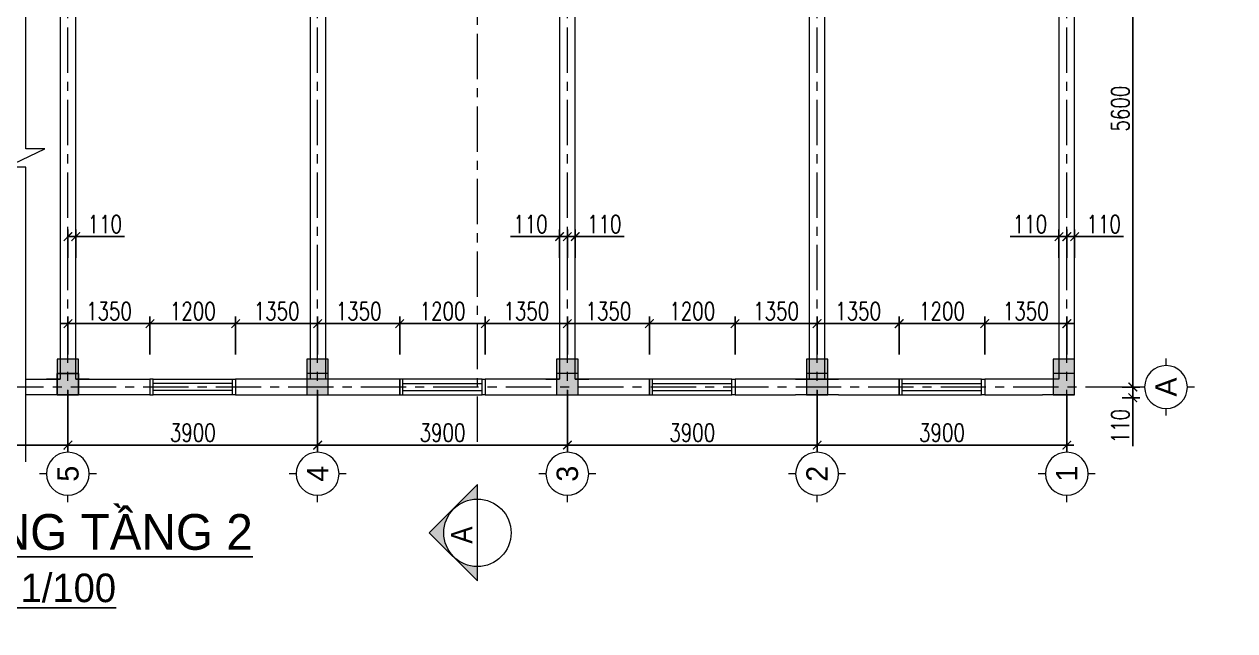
# Model space of a CAD drawing. Header units: millimetres. Extents: x -94324 to 105676, y -98316 to 125800.
# Drawn here: x 17000 to 33967, y 61095 to 69591 of the extents above; entities that cross this region are included whole.
import ezdxf
from ezdxf.enums import TextEntityAlignment as Align

# ---------------------------------------------------------------- set-up
doc = ezdxf.new("R2010")
doc.units = ezdxf.units.MM
doc.header["$MEASUREMENT"] = 0
doc.linetypes.add('CENTER', pattern=[50.8, 31.75, -6.35, 6.35, -6.35])
doc.layers.get('0').update_dxf_attribs({"lineweight": 20})
for name, color, linetype, lineweight in [('7', 7, 'Continuous', 20), ('8', 8, 'Continuous', 13), ('bao', 4, 'Continuous', 20), ('cot', 9, 'Continuous', 15), ('CUA', 115, 'Continuous', 15), ('Dim', 8, 'Continuous', 15), ('NETMANH', 150, 'Continuous', 15), ('Truc', 8, 'CENTER', 9)]:
    doc.layers.add(name, color=color, linetype=linetype, lineweight=lineweight)
doc.layers.add('TEXT', color=3, linetype='Continuous')
doc.styles.add('.VnAvantH', font='', dxfattribs={"width": 0.9})
doc.styles.add('romans.shx', font='romans.shx', dxfattribs={"width": 0.75, "bigfont": 'vns.shx'})
doc.styles.add('VNAVANTH', font='')
doc.styles.get('.VnAvantH').set_extended_font_data('.VnAvantH')
doc.styles.get('VNAVANTH').set_extended_font_data('.VnAvantH')
doc.dimstyles.new('1-100', dxfattribs={"dimscale": 100, "dimtxt": 2.5, "dimasz": 1.2, "dimexe": 1, "dimexo": 0, "dimgap": 0.5, "dimtad": 1, "dimdec": 0, "dimzin": 0, "dimdsep": 46, "dimtxsty": 'romans.shx', "dimblk": 'ARCHTICK', "dimcen": 0.09, "dimdle": 1, "dimclrd": 8, "dimclre": 8, "dimclrt": 3, "dimadec": 0, "dimazin": 0, "dimtfac": 1, "dimtdec": 0, "dimtix": 1, "dimtmove": 0, "dimatfit": 3, "dimfxl": 1, "dimtolj": 1, "dimtzin": 0, "dimarcsym": 0})

# ---------------------------------------------------------------- blocks, each defined once
blk = doc.blocks.new('cot')
at = {"layer": 'cot'}
blk.add_hatch(color=256, dxfattribs=at).paths.add_polyline_path([(-150, -500), (150, -500), (150, 0), (-150, 0)])
blk.add_lwpolyline([(-150, -500), (150, -500), (150, 0), (-150, 0)], close=True, dxfattribs=at)
blk = doc.blocks.new('cs')
at = {"layer": 'CUA'}
for p, q in [((1155, 220), (45, 220)), ((1155, 160), (45, 160)), ((1155, 60), (45, 60)), ((45, 0), (1155, 0))]:
    blk.add_line(p, q, dxfattribs=at)
for points in [[(45, 0), (0, 0), (0, 220), (45, 220)], [(1155, 0), (1200, 0), (1200, 220), (1155, 220)]]:
    blk.add_lwpolyline(points, close=True, dxfattribs=at)
blk = doc.blocks.new('_ArchTick')
at = {"layer": 'Dim', "color": 0, "const_width": 0.15}
blk.add_lwpolyline([(-0.5, -0.5), (0.5, 0.5)], dxfattribs=at)
blk = doc.blocks.new('*D210')
at = {"layer": 'Defpoints', "color": 0, "transparency": 16777216}
for p in [(14113, 64465), (17613, 64465), (14113, 63695)]:
    blk.add_point(p, dxfattribs=at)
at = {"layer": 'Dim', "color": 8, "lineweight": -2, "transparency": 16777216}
for p, q in [((14113, 64465), (14113, 63595)), ((17613, 64465), (17613, 63595)), ((17713, 63695), (14013, 63695))]:
    blk.add_line(p, q, dxfattribs=at)
at = {"layer": 'Dim', "color": 8, "lineweight": -2, "transparency": 16777216, "xscale": 120, "yscale": 120, "zscale": 120, "rotation": 180}
blk.add_blockref('_ArchTick', (14113, 63695), dxfattribs=at)
at = {"layer": 'Dim', "color": 8, "lineweight": -2, "transparency": 16777216, "xscale": 120, "yscale": 120, "zscale": 120}
blk.add_blockref('_ArchTick', (17613, 63695), dxfattribs=at)
at = {"layer": 'Dim', "color": 3, "transparency": 16777216, "insert": (15863, 63870), "char_height": 250, "attachment_point": 5, "style": 'romans.shx'}
blk.add_mtext('\\A1;2x3900', dxfattribs=at)
blk = doc.blocks.new('*D212')
at = {"layer": 'Defpoints', "color": 0, "transparency": 16777216}
for p in [(32388, 71609), (32388, 64509), (32538, 64509)]:
    blk.add_point(p, dxfattribs=at)
at = {"layer": 'Dim', "color": 8, "lineweight": -2, "transparency": 16777216}
for p, q in [((32388, 71609), (32638, 71609)), ((32538, 71709), (32538, 64409)), ((32388, 64509), (32638, 64509))]:
    blk.add_line(p, q, dxfattribs=at)
at = {"layer": 'Dim', "color": 8, "lineweight": -2, "transparency": 16777216, "xscale": 120, "yscale": 120, "zscale": 120}
for p, rotation in [((32538, 71609), 90), ((32538, 64509), 270)]:
    blk.add_blockref('_ArchTick', p, dxfattribs=dict(at, rotation=rotation))
at = {"layer": 'Dim', "color": 3, "transparency": 16777216, "insert": (32363, 68409), "char_height": 250, "attachment_point": 5, "rotation": 90, "style": 'romans.shx'}
blk.add_mtext('\\A1;5600', dxfattribs=at)
blk = doc.blocks.new('*D213')
at = {"layer": 'Defpoints', "color": 0, "transparency": 16777216}
for p in [(29263, 65397), (29263, 64963), (30463, 64963)]:
    blk.add_point(p, dxfattribs=at)
at = {"layer": 'Dim', "color": 8, "lineweight": -2, "transparency": 16777216}
for p, q in [((29263, 64963), (29263, 65497)), ((30463, 64963), (30463, 65497)), ((30563, 65397), (29163, 65397))]:
    blk.add_line(p, q, dxfattribs=at)
at = {"layer": 'Dim', "color": 8, "lineweight": -2, "transparency": 16777216, "xscale": 120, "yscale": 120, "zscale": 120, "rotation": 180}
blk.add_blockref('_ArchTick', (29263, 65397), dxfattribs=at)
at = {"layer": 'Dim', "color": 8, "lineweight": -2, "transparency": 16777216, "xscale": 120, "yscale": 120, "zscale": 120}
blk.add_blockref('_ArchTick', (30463, 65397), dxfattribs=at)
at = {"layer": 'Dim', "color": 3, "transparency": 16777216, "insert": (29863, 65572), "char_height": 250, "attachment_point": 5, "style": 'romans.shx'}
blk.add_mtext('\\A1;1200', dxfattribs=at)
blk = doc.blocks.new('*D214')
at = {"layer": 'Defpoints', "color": 0, "transparency": 16777216}
for p in [(32388, 64509), (32538, 64509), (32388, 64359)]:
    blk.add_point(p, dxfattribs=at)
at = {"layer": 'Dim', "color": 8, "lineweight": -2, "transparency": 16777216}
for p, q in [((32388, 64509), (32638, 64509)), ((32538, 64509), (32538, 64259)), ((32388, 64359), (32638, 64359)), ((32538, 64359), (32538, 63683))]:
    blk.add_line(p, q, dxfattribs=at)
at = {"layer": 'Dim', "color": 8, "lineweight": -2, "transparency": 16777216, "xscale": 120, "yscale": 120, "zscale": 120}
for p, rotation in [((32538, 64509), 90), ((32538, 64359), 270)]:
    blk.add_blockref('_ArchTick', p, dxfattribs=dict(at, rotation=rotation))
at = {"layer": 'Dim', "color": 3, "transparency": 16777216, "insert": (32363, 63961), "char_height": 250, "attachment_point": 5, "rotation": 90, "style": 'romans.shx'}
blk.add_mtext('\\A1;110', dxfattribs=at)
blk = doc.blocks.new('*D223')
at = {"layer": 'Defpoints', "color": 0, "transparency": 16777216}
for p in [(24613, 66616), (24613, 66317), (24723, 66317)]:
    blk.add_point(p, dxfattribs=at)
at = {"layer": 'Dim', "color": 8, "lineweight": -2, "transparency": 16777216}
for p, q in [((24613, 66317), (24613, 66716)), ((24723, 66317), (24723, 66716)), ((24613, 66616), (24823, 66616)), ((24723, 66616), (25407, 66616))]:
    blk.add_line(p, q, dxfattribs=at)
at = {"layer": 'Dim', "color": 8, "lineweight": -2, "transparency": 16777216, "xscale": 120, "yscale": 120, "zscale": 120, "rotation": 180}
blk.add_blockref('_ArchTick', (24613, 66616), dxfattribs=at)
at = {"layer": 'Dim', "color": 8, "lineweight": -2, "transparency": 16777216, "xscale": 120, "yscale": 120, "zscale": 120}
blk.add_blockref('_ArchTick', (24723, 66616), dxfattribs=at)
at = {"layer": 'Dim', "color": 3, "transparency": 16777216, "insert": (25130, 66791), "char_height": 250, "attachment_point": 5, "style": 'romans.shx'}
blk.add_mtext('\\A1;110', dxfattribs=at)
blk = doc.blocks.new('*D224')
at = {"layer": 'Defpoints', "color": 0, "transparency": 16777216}
for p in [(24613, 66616), (24503, 66317), (24613, 66317)]:
    blk.add_point(p, dxfattribs=at)
at = {"layer": 'Dim', "color": 8, "lineweight": -2, "transparency": 16777216}
for p, q in [((24503, 66317), (24503, 66716)), ((24613, 66317), (24613, 66716)), ((24503, 66616), (23818, 66616)), ((24613, 66616), (24403, 66616))]:
    blk.add_line(p, q, dxfattribs=at)
at = {"layer": 'Dim', "color": 8, "lineweight": -2, "transparency": 16777216, "xscale": 120, "yscale": 120, "zscale": 120, "rotation": 180}
blk.add_blockref('_ArchTick', (24503, 66616), dxfattribs=at)
at = {"layer": 'Dim', "color": 8, "lineweight": -2, "transparency": 16777216, "xscale": 120, "yscale": 120, "zscale": 120}
blk.add_blockref('_ArchTick', (24613, 66616), dxfattribs=at)
at = {"layer": 'Dim', "color": 3, "transparency": 16777216, "insert": (24096, 66791), "char_height": 250, "attachment_point": 5, "style": 'romans.shx'}
blk.add_mtext('\\A1;110', dxfattribs=at)
blk = doc.blocks.new('*D225')
at = {"layer": 'Defpoints', "color": 0, "transparency": 16777216}
for p in [(17613, 66616), (17613, 66317), (17723, 66317)]:
    blk.add_point(p, dxfattribs=at)
at = {"layer": 'Dim', "color": 8, "lineweight": -2, "transparency": 16777216}
for p, q in [((17613, 66317), (17613, 66716)), ((17723, 66317), (17723, 66716)), ((17613, 66616), (17823, 66616)), ((17723, 66616), (18407, 66616))]:
    blk.add_line(p, q, dxfattribs=at)
at = {"layer": 'Dim', "color": 8, "lineweight": -2, "transparency": 16777216, "xscale": 120, "yscale": 120, "zscale": 120, "rotation": 180}
blk.add_blockref('_ArchTick', (17613, 66616), dxfattribs=at)
at = {"layer": 'Dim', "color": 8, "lineweight": -2, "transparency": 16777216, "xscale": 120, "yscale": 120, "zscale": 120}
blk.add_blockref('_ArchTick', (17723, 66616), dxfattribs=at)
at = {"layer": 'Dim', "color": 3, "transparency": 16777216, "insert": (18130, 66791), "char_height": 250, "attachment_point": 5, "style": 'romans.shx'}
blk.add_mtext('\\A1;110', dxfattribs=at)
blk = doc.blocks.new('*D226')
at = {"layer": 'Defpoints', "color": 0, "transparency": 16777216}
for p in [(31613, 66616), (31613, 66317), (31723, 66317)]:
    blk.add_point(p, dxfattribs=at)
at = {"layer": 'Dim', "color": 8, "lineweight": -2, "transparency": 16777216}
for p, q in [((31613, 66317), (31613, 66716)), ((31723, 66317), (31723, 66716)), ((31613, 66616), (31823, 66616)), ((31723, 66616), (32407, 66616))]:
    blk.add_line(p, q, dxfattribs=at)
at = {"layer": 'Dim', "color": 8, "lineweight": -2, "transparency": 16777216, "xscale": 120, "yscale": 120, "zscale": 120, "rotation": 180}
blk.add_blockref('_ArchTick', (31613, 66616), dxfattribs=at)
at = {"layer": 'Dim', "color": 8, "lineweight": -2, "transparency": 16777216, "xscale": 120, "yscale": 120, "zscale": 120}
blk.add_blockref('_ArchTick', (31723, 66616), dxfattribs=at)
at = {"layer": 'Dim', "color": 3, "transparency": 16777216, "insert": (32130, 66791), "char_height": 250, "attachment_point": 5, "style": 'romans.shx'}
blk.add_mtext('\\A1;110', dxfattribs=at)
blk = doc.blocks.new('*D227')
at = {"layer": 'Defpoints', "color": 0, "transparency": 16777216}
for p in [(31613, 66616), (31503, 66317), (31613, 66317)]:
    blk.add_point(p, dxfattribs=at)
at = {"layer": 'Dim', "color": 8, "lineweight": -2, "transparency": 16777216}
for p, q in [((31503, 66317), (31503, 66716)), ((31613, 66317), (31613, 66716)), ((31503, 66616), (30818, 66616)), ((31613, 66616), (31403, 66616))]:
    blk.add_line(p, q, dxfattribs=at)
at = {"layer": 'Dim', "color": 8, "lineweight": -2, "transparency": 16777216, "xscale": 120, "yscale": 120, "zscale": 120, "rotation": 180}
blk.add_blockref('_ArchTick', (31503, 66616), dxfattribs=at)
at = {"layer": 'Dim', "color": 8, "lineweight": -2, "transparency": 16777216, "xscale": 120, "yscale": 120, "zscale": 120}
blk.add_blockref('_ArchTick', (31613, 66616), dxfattribs=at)
at = {"layer": 'Dim', "color": 3, "transparency": 16777216, "insert": (31096, 66791), "char_height": 250, "attachment_point": 5, "style": 'romans.shx'}
blk.add_mtext('\\A1;110', dxfattribs=at)
blk = doc.blocks.new('*D228')
at = {"layer": 'Defpoints', "color": 0, "transparency": 16777216}
for p in [(17613, 64465), (21113, 64465), (17613, 63695)]:
    blk.add_point(p, dxfattribs=at)
at = {"layer": 'Dim', "color": 8, "lineweight": -2, "transparency": 16777216}
for p, q in [((17613, 64465), (17613, 63595)), ((21113, 64465), (21113, 63595)), ((21213, 63695), (17513, 63695))]:
    blk.add_line(p, q, dxfattribs=at)
at = {"layer": 'Dim', "color": 8, "lineweight": -2, "transparency": 16777216, "xscale": 120, "yscale": 120, "zscale": 120, "rotation": 180}
blk.add_blockref('_ArchTick', (17613, 63695), dxfattribs=at)
at = {"layer": 'Dim', "color": 8, "lineweight": -2, "transparency": 16777216, "xscale": 120, "yscale": 120, "zscale": 120}
blk.add_blockref('_ArchTick', (21113, 63695), dxfattribs=at)
at = {"layer": 'Dim', "color": 3, "transparency": 16777216, "insert": (19363, 63870), "char_height": 250, "attachment_point": 5, "style": 'romans.shx'}
blk.add_mtext('\\A1;3900', dxfattribs=at)
blk = doc.blocks.new('*D229')
at = {"layer": 'Defpoints', "color": 0, "transparency": 16777216}
for p in [(21113, 64465), (24613, 64465), (21113, 63695)]:
    blk.add_point(p, dxfattribs=at)
at = {"layer": 'Dim', "color": 8, "lineweight": -2, "transparency": 16777216}
for p, q in [((21113, 64465), (21113, 63595)), ((24613, 64465), (24613, 63595)), ((24713, 63695), (21013, 63695))]:
    blk.add_line(p, q, dxfattribs=at)
at = {"layer": 'Dim', "color": 8, "lineweight": -2, "transparency": 16777216, "xscale": 120, "yscale": 120, "zscale": 120, "rotation": 180}
blk.add_blockref('_ArchTick', (21113, 63695), dxfattribs=at)
at = {"layer": 'Dim', "color": 8, "lineweight": -2, "transparency": 16777216, "xscale": 120, "yscale": 120, "zscale": 120}
blk.add_blockref('_ArchTick', (24613, 63695), dxfattribs=at)
at = {"layer": 'Dim', "color": 3, "transparency": 16777216, "insert": (22863, 63870), "char_height": 250, "attachment_point": 5, "style": 'romans.shx'}
blk.add_mtext('\\A1;3900', dxfattribs=at)
blk = doc.blocks.new('*D230')
at = {"layer": 'Defpoints', "color": 0, "transparency": 16777216}
for p in [(24613, 64465), (28113, 64465), (24613, 63695)]:
    blk.add_point(p, dxfattribs=at)
at = {"layer": 'Dim', "color": 8, "lineweight": -2, "transparency": 16777216}
for p, q in [((24613, 64465), (24613, 63595)), ((28113, 64465), (28113, 63595)), ((28213, 63695), (24513, 63695))]:
    blk.add_line(p, q, dxfattribs=at)
at = {"layer": 'Dim', "color": 8, "lineweight": -2, "transparency": 16777216, "xscale": 120, "yscale": 120, "zscale": 120, "rotation": 180}
blk.add_blockref('_ArchTick', (24613, 63695), dxfattribs=at)
at = {"layer": 'Dim', "color": 8, "lineweight": -2, "transparency": 16777216, "xscale": 120, "yscale": 120, "zscale": 120}
blk.add_blockref('_ArchTick', (28113, 63695), dxfattribs=at)
at = {"layer": 'Dim', "color": 3, "transparency": 16777216, "insert": (26363, 63870), "char_height": 250, "attachment_point": 5, "style": 'romans.shx'}
blk.add_mtext('\\A1;3900', dxfattribs=at)
blk = doc.blocks.new('*D231')
at = {"layer": 'Defpoints', "color": 0, "transparency": 16777216}
for p in [(28113, 64465), (31613, 64399), (28113, 63695)]:
    blk.add_point(p, dxfattribs=at)
at = {"layer": 'Dim', "color": 8, "lineweight": -2, "transparency": 16777216}
for p, q in [((28113, 64465), (28113, 63595)), ((31613, 64399), (31613, 63595)), ((31713, 63695), (28013, 63695))]:
    blk.add_line(p, q, dxfattribs=at)
at = {"layer": 'Dim', "color": 8, "lineweight": -2, "transparency": 16777216, "xscale": 120, "yscale": 120, "zscale": 120, "rotation": 180}
blk.add_blockref('_ArchTick', (28113, 63695), dxfattribs=at)
at = {"layer": 'Dim', "color": 8, "lineweight": -2, "transparency": 16777216, "xscale": 120, "yscale": 120, "zscale": 120}
blk.add_blockref('_ArchTick', (31613, 63695), dxfattribs=at)
at = {"layer": 'Dim', "color": 3, "transparency": 16777216, "insert": (29863, 63870), "char_height": 250, "attachment_point": 5, "style": 'romans.shx'}
blk.add_mtext('\\A1;3900', dxfattribs=at)
blk = doc.blocks.new('SH')
at = {"layer": '8'}
for p, q in [((0, 20), (0, 0)), ((0, 20), (0, 0)), ((-80, -60), (-60, -60)), ((-80, -60), (-60, -60)), ((60, -60), (80, -60)), ((60, -60), (80, -60)), ((0, -120), (0, -140)), ((0, -120), (0, -140))]:
    blk.add_line(p, q, dxfattribs=at)
blk.add_circle((0, -60), 60, dxfattribs=at)
at = {"layer": 'TEXT', "style": '.VnAvantH'}
blk.add_attdef('SH', text='', height=60, dxfattribs=at).set_placement((0, -60), align=Align.MIDDLE_CENTER)
blk = doc.blocks.new('*D269')
at = {"layer": 'Defpoints', "color": 0, "transparency": 16777216}
for p in [(31613, 65397), (30463, 64963), (31613, 64963)]:
    blk.add_point(p, dxfattribs=at)
at = {"layer": 'Dim', "color": 8, "lineweight": -2, "transparency": 16777216}
for p, q in [((30463, 64963), (30463, 65497)), ((31613, 64963), (31613, 65497)), ((30363, 65397), (31713, 65397))]:
    blk.add_line(p, q, dxfattribs=at)
at = {"layer": 'Dim', "color": 8, "lineweight": -2, "transparency": 16777216, "xscale": 120, "yscale": 120, "zscale": 120, "rotation": 180}
blk.add_blockref('_ArchTick', (30463, 65397), dxfattribs=at)
at = {"layer": 'Dim', "color": 8, "lineweight": -2, "transparency": 16777216, "xscale": 120, "yscale": 120, "zscale": 120}
blk.add_blockref('_ArchTick', (31613, 65397), dxfattribs=at)
at = {"layer": 'Dim', "color": 3, "transparency": 16777216, "insert": (31038, 65572), "char_height": 250, "attachment_point": 5, "style": 'romans.shx'}
blk.add_mtext('\\A1;1350', dxfattribs=at)
blk = doc.blocks.new('*D270')
at = {"layer": 'Defpoints', "color": 0, "transparency": 16777216}
for p in [(28113, 65397), (28113, 64963), (29263, 64963)]:
    blk.add_point(p, dxfattribs=at)
at = {"layer": 'Dim', "color": 8, "lineweight": -2, "transparency": 16777216}
for p, q in [((28113, 64963), (28113, 65497)), ((29263, 64963), (29263, 65497)), ((29363, 65397), (28013, 65397))]:
    blk.add_line(p, q, dxfattribs=at)
at = {"layer": 'Dim', "color": 8, "lineweight": -2, "transparency": 16777216, "xscale": 120, "yscale": 120, "zscale": 120, "rotation": 180}
blk.add_blockref('_ArchTick', (28113, 65397), dxfattribs=at)
at = {"layer": 'Dim', "color": 8, "lineweight": -2, "transparency": 16777216, "xscale": 120, "yscale": 120, "zscale": 120}
blk.add_blockref('_ArchTick', (29263, 65397), dxfattribs=at)
at = {"layer": 'Dim', "color": 3, "transparency": 16777216, "insert": (28688, 65572), "char_height": 250, "attachment_point": 5, "style": 'romans.shx'}
blk.add_mtext('\\A1;1350', dxfattribs=at)
blk = doc.blocks.new('*D271')
at = {"layer": 'Defpoints', "color": 0, "transparency": 16777216}
for p in [(26963, 65397), (26963, 64963), (28113, 64963)]:
    blk.add_point(p, dxfattribs=at)
at = {"layer": 'Dim', "color": 8, "lineweight": -2, "transparency": 16777216}
for p, q in [((26963, 64963), (26963, 65497)), ((28113, 64963), (28113, 65497)), ((28213, 65397), (26863, 65397))]:
    blk.add_line(p, q, dxfattribs=at)
at = {"layer": 'Dim', "color": 8, "lineweight": -2, "transparency": 16777216, "xscale": 120, "yscale": 120, "zscale": 120, "rotation": 180}
blk.add_blockref('_ArchTick', (26963, 65397), dxfattribs=at)
at = {"layer": 'Dim', "color": 8, "lineweight": -2, "transparency": 16777216, "xscale": 120, "yscale": 120, "zscale": 120}
blk.add_blockref('_ArchTick', (28113, 65397), dxfattribs=at)
at = {"layer": 'Dim', "color": 3, "transparency": 16777216, "insert": (27538, 65572), "char_height": 250, "attachment_point": 5, "style": 'romans.shx'}
blk.add_mtext('\\A1;1350', dxfattribs=at)
blk = doc.blocks.new('*D272')
at = {"layer": 'Defpoints', "color": 0, "transparency": 16777216}
for p in [(25763, 65397), (25763, 64963), (26963, 64963)]:
    blk.add_point(p, dxfattribs=at)
at = {"layer": 'Dim', "color": 8, "lineweight": -2, "transparency": 16777216}
for p, q in [((25763, 64963), (25763, 65497)), ((26963, 64963), (26963, 65497)), ((27063, 65397), (25663, 65397))]:
    blk.add_line(p, q, dxfattribs=at)
at = {"layer": 'Dim', "color": 8, "lineweight": -2, "transparency": 16777216, "xscale": 120, "yscale": 120, "zscale": 120, "rotation": 180}
blk.add_blockref('_ArchTick', (25763, 65397), dxfattribs=at)
at = {"layer": 'Dim', "color": 8, "lineweight": -2, "transparency": 16777216, "xscale": 120, "yscale": 120, "zscale": 120}
blk.add_blockref('_ArchTick', (26963, 65397), dxfattribs=at)
at = {"layer": 'Dim', "color": 3, "transparency": 16777216, "insert": (26363, 65572), "char_height": 250, "attachment_point": 5, "style": 'romans.shx'}
blk.add_mtext('\\A1;1200', dxfattribs=at)
blk = doc.blocks.new('*D273')
at = {"layer": 'Defpoints', "color": 0, "transparency": 16777216}
for p in [(24613, 65397), (24613, 64963), (25763, 64963)]:
    blk.add_point(p, dxfattribs=at)
at = {"layer": 'Dim', "color": 8, "lineweight": -2, "transparency": 16777216}
for p, q in [((24613, 64963), (24613, 65497)), ((25763, 64963), (25763, 65497)), ((25863, 65397), (24513, 65397))]:
    blk.add_line(p, q, dxfattribs=at)
at = {"layer": 'Dim', "color": 8, "lineweight": -2, "transparency": 16777216, "xscale": 120, "yscale": 120, "zscale": 120, "rotation": 180}
blk.add_blockref('_ArchTick', (24613, 65397), dxfattribs=at)
at = {"layer": 'Dim', "color": 8, "lineweight": -2, "transparency": 16777216, "xscale": 120, "yscale": 120, "zscale": 120}
blk.add_blockref('_ArchTick', (25763, 65397), dxfattribs=at)
at = {"layer": 'Dim', "color": 3, "transparency": 16777216, "insert": (25188, 65572), "char_height": 250, "attachment_point": 5, "style": 'romans.shx'}
blk.add_mtext('\\A1;1350', dxfattribs=at)
blk = doc.blocks.new('*D274')
at = {"layer": 'Defpoints', "color": 0, "transparency": 16777216}
for p in [(23463, 65397), (23463, 64963), (24613, 64963)]:
    blk.add_point(p, dxfattribs=at)
at = {"layer": 'Dim', "color": 8, "lineweight": -2, "transparency": 16777216}
for p, q in [((23463, 64963), (23463, 65497)), ((24613, 64963), (24613, 65497)), ((24713, 65397), (23363, 65397))]:
    blk.add_line(p, q, dxfattribs=at)
at = {"layer": 'Dim', "color": 8, "lineweight": -2, "transparency": 16777216, "xscale": 120, "yscale": 120, "zscale": 120, "rotation": 180}
blk.add_blockref('_ArchTick', (23463, 65397), dxfattribs=at)
at = {"layer": 'Dim', "color": 8, "lineweight": -2, "transparency": 16777216, "xscale": 120, "yscale": 120, "zscale": 120}
blk.add_blockref('_ArchTick', (24613, 65397), dxfattribs=at)
at = {"layer": 'Dim', "color": 3, "transparency": 16777216, "insert": (24038, 65572), "char_height": 250, "attachment_point": 5, "style": 'romans.shx'}
blk.add_mtext('\\A1;1350', dxfattribs=at)
blk = doc.blocks.new('*D275')
at = {"layer": 'Defpoints', "color": 0, "transparency": 16777216}
for p in [(22263, 65397), (22263, 64963), (23463, 64963)]:
    blk.add_point(p, dxfattribs=at)
at = {"layer": 'Dim', "color": 8, "lineweight": -2, "transparency": 16777216}
for p, q in [((22263, 64963), (22263, 65497)), ((23463, 64963), (23463, 65497)), ((23563, 65397), (22163, 65397))]:
    blk.add_line(p, q, dxfattribs=at)
at = {"layer": 'Dim', "color": 8, "lineweight": -2, "transparency": 16777216, "xscale": 120, "yscale": 120, "zscale": 120, "rotation": 180}
blk.add_blockref('_ArchTick', (22263, 65397), dxfattribs=at)
at = {"layer": 'Dim', "color": 8, "lineweight": -2, "transparency": 16777216, "xscale": 120, "yscale": 120, "zscale": 120}
blk.add_blockref('_ArchTick', (23463, 65397), dxfattribs=at)
at = {"layer": 'Dim', "color": 3, "transparency": 16777216, "insert": (22863, 65572), "char_height": 250, "attachment_point": 5, "style": 'romans.shx'}
blk.add_mtext('\\A1;1200', dxfattribs=at)
blk = doc.blocks.new('*D276')
at = {"layer": 'Defpoints', "color": 0, "transparency": 16777216}
for p in [(21113, 65397), (21113, 64963), (22263, 64963)]:
    blk.add_point(p, dxfattribs=at)
at = {"layer": 'Dim', "color": 8, "lineweight": -2, "transparency": 16777216}
for p, q in [((21113, 64963), (21113, 65497)), ((22263, 64963), (22263, 65497)), ((22363, 65397), (21013, 65397))]:
    blk.add_line(p, q, dxfattribs=at)
at = {"layer": 'Dim', "color": 8, "lineweight": -2, "transparency": 16777216, "xscale": 120, "yscale": 120, "zscale": 120, "rotation": 180}
blk.add_blockref('_ArchTick', (21113, 65397), dxfattribs=at)
at = {"layer": 'Dim', "color": 8, "lineweight": -2, "transparency": 16777216, "xscale": 120, "yscale": 120, "zscale": 120}
blk.add_blockref('_ArchTick', (22263, 65397), dxfattribs=at)
at = {"layer": 'Dim', "color": 3, "transparency": 16777216, "insert": (21688, 65572), "char_height": 250, "attachment_point": 5, "style": 'romans.shx'}
blk.add_mtext('\\A1;1350', dxfattribs=at)
blk = doc.blocks.new('*D277')
at = {"layer": 'Defpoints', "color": 0, "transparency": 16777216}
for p in [(19963, 65397), (19963, 64963), (21113, 64963)]:
    blk.add_point(p, dxfattribs=at)
at = {"layer": 'Dim', "color": 8, "lineweight": -2, "transparency": 16777216}
for p, q in [((19963, 64963), (19963, 65497)), ((21113, 64963), (21113, 65497)), ((21213, 65397), (19863, 65397))]:
    blk.add_line(p, q, dxfattribs=at)
at = {"layer": 'Dim', "color": 8, "lineweight": -2, "transparency": 16777216, "xscale": 120, "yscale": 120, "zscale": 120, "rotation": 180}
blk.add_blockref('_ArchTick', (19963, 65397), dxfattribs=at)
at = {"layer": 'Dim', "color": 8, "lineweight": -2, "transparency": 16777216, "xscale": 120, "yscale": 120, "zscale": 120}
blk.add_blockref('_ArchTick', (21113, 65397), dxfattribs=at)
at = {"layer": 'Dim', "color": 3, "transparency": 16777216, "insert": (20538, 65572), "char_height": 250, "attachment_point": 5, "style": 'romans.shx'}
blk.add_mtext('\\A1;1350', dxfattribs=at)
blk = doc.blocks.new('*D278')
at = {"layer": 'Defpoints', "color": 0, "transparency": 16777216}
for p in [(18763, 65397), (18763, 64963), (19963, 64963)]:
    blk.add_point(p, dxfattribs=at)
at = {"layer": 'Dim', "color": 8, "lineweight": -2, "transparency": 16777216}
for p, q in [((18763, 64963), (18763, 65497)), ((19963, 64963), (19963, 65497)), ((20063, 65397), (18663, 65397))]:
    blk.add_line(p, q, dxfattribs=at)
at = {"layer": 'Dim', "color": 8, "lineweight": -2, "transparency": 16777216, "xscale": 120, "yscale": 120, "zscale": 120, "rotation": 180}
blk.add_blockref('_ArchTick', (18763, 65397), dxfattribs=at)
at = {"layer": 'Dim', "color": 8, "lineweight": -2, "transparency": 16777216, "xscale": 120, "yscale": 120, "zscale": 120}
blk.add_blockref('_ArchTick', (19963, 65397), dxfattribs=at)
at = {"layer": 'Dim', "color": 3, "transparency": 16777216, "insert": (19363, 65572), "char_height": 250, "attachment_point": 5, "style": 'romans.shx'}
blk.add_mtext('\\A1;1200', dxfattribs=at)
blk = doc.blocks.new('*D279')
at = {"layer": 'Defpoints', "color": 0, "transparency": 16777216}
for p in [(17613, 65397), (17613, 64963), (18763, 64963)]:
    blk.add_point(p, dxfattribs=at)
at = {"layer": 'Dim', "color": 8, "lineweight": -2, "transparency": 16777216}
for p, q in [((17613, 64963), (17613, 65497)), ((18763, 64963), (18763, 65497)), ((18863, 65397), (17513, 65397))]:
    blk.add_line(p, q, dxfattribs=at)
at = {"layer": 'Dim', "color": 8, "lineweight": -2, "transparency": 16777216, "xscale": 120, "yscale": 120, "zscale": 120, "rotation": 180}
blk.add_blockref('_ArchTick', (17613, 65397), dxfattribs=at)
at = {"layer": 'Dim', "color": 8, "lineweight": -2, "transparency": 16777216, "xscale": 120, "yscale": 120, "zscale": 120}
blk.add_blockref('_ArchTick', (18763, 65397), dxfattribs=at)
at = {"layer": 'Dim', "color": 3, "transparency": 16777216, "insert": (18188, 65572), "char_height": 250, "attachment_point": 5, "style": 'romans.shx'}
blk.add_mtext('\\A1;1350', dxfattribs=at)

msp = doc.modelspace()

# ---------------------------------------------------------------- hatches: boundary and pattern name
at = {"layer": '8'}
msp.add_hatch(color=256, dxfattribs=at).paths.add_polyline_path([(23352, 62939.5), (23352, 63142), (22677, 62467), (23352, 61792), (23352, 61994.5, -1)])
at = {"layer": 'cot'}
for points in [[(17762.5, 64898.6), (17462.5, 64898.6), (17462.5, 64398.6), (17762.5, 64398.6)], [(17762.5, 64698.6), (17462.5, 64698.6), (17462.5, 64398.6), (17762.5, 64398.6)], [(17462.5, 64698.6), (17762.5, 64698.6), (17762.5, 64398.6), (17462.5, 64398.6)], [(21262.5, 64698.6), (20962.5, 64698.6), (20962.5, 64398.6), (21262.5, 64398.6)], [(24762.5, 64698.6), (24462.5, 64698.6), (24462.5, 64398.6), (24762.5, 64398.6)], [(28262.5, 64698.6), (27962.5, 64698.6), (27962.5, 64398.6), (28262.5, 64398.6)], [(31722.5, 64698.6), (31422.5, 64698.6), (31422.5, 64398.6), (31722.5, 64398.6)]]:
    msp.add_hatch(color=256, dxfattribs=at).paths.add_polyline_path(points)

# ---------------------------------------------------------------- linework, layer by layer
at = {"layer": '7'}
msp.add_circle((5675.5, 1684), 100000, dxfattribs=at)
at = {"layer": '8'}
msp.add_line((23352, 61994.5), (23352, 62939.5), dxfattribs=at)
msp.add_lwpolyline([(17021.2, 63462.2), (17021.2, 67590.5), (16750.7, 67590.5), (17287.1, 67843.9), (17021.2, 67843.9), (17021.2, 75600.7)], dxfattribs=at)
at = {"layer": '8', "color": 4}
msp.add_lwpolyline([(23352, 62939.5), (23352, 63142), (22677, 62467), (23352, 61792), (23352, 61994.5)], dxfattribs=at)
at = {"layer": '8'}
msp.add_circle((23352, 62467), 472.5, dxfattribs=at)
at = {"layer": 'bao'}
for p, q in [((17502.5, 74482.6), (17502.5, 64618.6)), ((17722.5, 64618.6), (17722.5, 74482.6)), ((21006, 74482.6), (21006, 64618.6)), ((21226, 64618.6), (21226, 74482.6)), ((24502.5, 74482.6), (24502.5, 64618.6)), ((24722.5, 64618.6), (24722.5, 74482.6)), ((28003.5, 74482.6), (28003.5, 64618.6)), ((28223.5, 64618.6), (28223.5, 74482.6)), ((17021.2, 64618.6), (17462.5, 64618.6)), ((17462.5, 64618.6), (17502.5, 64618.6)), ((17722.5, 64618.6), (18762.5, 64618.6)), ((18762.5, 64618.6), (18762.5, 64398.6)), ((24502.5, 64618.6), (23462.5, 64618.6)), ((23462.5, 64618.6), (23462.5, 64398.6)), ((24762.5, 64618.6), (24722.5, 64618.6)), ((25762.5, 64618.6), (24762.5, 64618.6)), ((25762.5, 64398.6), (25762.5, 64618.6)), ((17612.5, 64398.6), (17021.2, 64398.6)), ((18762.5, 64398.6), (17612.5, 64398.6)), ((23462.5, 64398.6), (24612.5, 64398.6)), ((24612.5, 64398.6), (25762.5, 64398.6))]:
    msp.add_line(p, q, dxfattribs=at)
for points in [[(31722.5, 64398.6), (31722.5, 64398.6), (31722.5, 64618.6), (31722.5, 64618.6), (31722.5, 64618.6), (31722.5, 71498.6), (31722.5, 71498.6), (31720, 71498.6), (31720, 71718.6), (30462.5, 71718.6), (30462.5, 71498.6), (31462.5, 71498.6), (31502.5, 71498.6), (31502.5, 64618.6), (30462.5, 64618.6), (30462.5, 64398.6), (31272.5, 64398.6)], [(17502.5, 64618.6), (17312.5, 64618.6)], [(17912.5, 64618.6), (17912.5, 64618.6), (17722.5, 64618.6)], [(21112.5, 64398.6), (22262.5, 64398.6), (22262.5, 64618.6), (19962.5, 64618.6), (19962.5, 64398.6), (21112.5, 64398.6)], [(24312.5, 64618.6), (24312.5, 64618.6), (24502.5, 64618.6)], [(24722.5, 64618.6), (24912.5, 64618.6)], [(28412.5, 64398.6), (29262.5, 64398.6), (29262.5, 64618.6), (26962.5, 64618.6), (26962.5, 64398.6), (27812.5, 64398.6)], [(27812.5, 64618.6), (27812.5, 64618.6), (28412.5, 64618.6)], [(28412.5, 64398.6), (28412.5, 64398.6), (27812.5, 64398.6), (27812.5, 64398.6)], [(31722.5, 64398.6), (31722.5, 64398.6), (31272.5, 64398.6), (31272.5, 64398.6)]]:
    msp.add_lwpolyline(points, dxfattribs=at)
at = {"layer": 'cot'}
for points in [[(17762.5, 64898.6), (17462.5, 64898.6), (17462.5, 64398.6), (17762.5, 64398.6)], [(17762.5, 64698.6), (17462.5, 64698.6), (17462.5, 64398.6), (17762.5, 64398.6)], [(17462.5, 64698.6), (17762.5, 64698.6), (17762.5, 64398.6), (17462.5, 64398.6)], [(21262.5, 64698.6), (20962.5, 64698.6), (20962.5, 64398.6), (21262.5, 64398.6)], [(24762.5, 64698.6), (24462.5, 64698.6), (24462.5, 64398.6), (24762.5, 64398.6)], [(28262.5, 64698.6), (27962.5, 64698.6), (27962.5, 64398.6), (28262.5, 64398.6)], [(31722.5, 64698.6), (31422.5, 64698.6), (31422.5, 64398.6), (31722.5, 64398.6)]]:
    msp.add_lwpolyline(points, close=True, dxfattribs=at)
at = {"layer": 'Truc', "ltscale": 20}
for p, q in [((21112.5, 63832.5), (21112.5, 75000.7)), ((28112.5, 63832.5), (28112.5, 75000.7)), ((23352, 63742), (23352, 74831.1)), ((17612.5, 63832.5), (17612.5, 74608.6)), ((31612.5, 63832.5), (31612.5, 74608.6)), ((24612.5, 63832.5), (24612.5, 74482.6)), ((32512.1, 64508.6), (14002.5, 64508.6))]:
    msp.add_line(p, q, dxfattribs=at)

# ---------------------------------------------------------------- block references
at = {"xscale": -1, "rotation": 180}
msp.add_blockref('cs', (18762.5, 64618.6), dxfattribs=at)
at = {"rotation": 180}
for p in [(23462.5, 64618.6), (26962.5, 64618.6), (30462.5, 64618.6)]:
    msp.add_blockref('cs', p, dxfattribs=at)
at = {"layer": 'bao'}
ref = msp.add_blockref('SH', (33303.4, 64508.6), dxfattribs=dict(at, xscale=-5, yscale=5, zscale=5, rotation=270))
ref.add_attrib('SH', 'a', dxfattribs={"layer": 'TEXT', "height": 300, "rotation": 90, "style": '.VnAvantH'}).set_placement((33003, 64508.6), align=Align.MIDDLE_CENTER)
ref = msp.add_blockref('SH', (17912.5, 63295), dxfattribs=dict(at, xscale=-5, yscale=5, zscale=5, rotation=270))
ref.add_attrib('SH', '5', dxfattribs={"layer": 'TEXT', "height": 300, "rotation": 90, "style": '.VnAvantH'}).set_placement((17612.1, 63295), align=Align.MIDDLE_CENTER)
ref = msp.add_blockref('SH', (21412.5, 63295), dxfattribs=dict(at, xscale=-5, yscale=5, zscale=5, rotation=270))
ref.add_attrib('SH', '4', dxfattribs={"layer": 'TEXT', "height": 300, "rotation": 90, "style": '.VnAvantH'}).set_placement((21112.1, 63295), align=Align.MIDDLE_CENTER)
ref = msp.add_blockref('SH', (24912.5, 63295), dxfattribs=dict(at, xscale=-5, yscale=5, zscale=5, rotation=270))
ref.add_attrib('SH', '3', dxfattribs={"layer": 'TEXT', "height": 300, "rotation": 90, "style": '.VnAvantH'}).set_placement((24612.1, 63295), align=Align.MIDDLE_CENTER)
ref = msp.add_blockref('SH', (28412.5, 63295), dxfattribs=dict(at, xscale=-5, yscale=5, zscale=5, rotation=270))
ref.add_attrib('SH', '2', dxfattribs={"layer": 'TEXT', "height": 300, "rotation": 90, "style": '.VnAvantH'}).set_placement((28112.1, 63295), align=Align.MIDDLE_CENTER)
ref = msp.add_blockref('SH', (31912.5, 63295), dxfattribs=dict(at, xscale=-5, yscale=5, zscale=5, rotation=270))
ref.add_attrib('SH', '1', dxfattribs={"layer": 'TEXT', "height": 300, "rotation": 90, "style": '.VnAvantH'}).set_placement((31612.1, 63295), align=Align.MIDDLE_CENTER)
at = {"layer": 'NETMANH', "rotation": 180}
for p in [(21112.5, 64398.6), (24612.5, 64398.6), (28112.5, 64398.6), (31572.5, 64398.6)]:
    msp.add_blockref('cot', p, dxfattribs=at)

# ---------------------------------------------------------------- texts
at = {"layer": 'TEXT', "insert": (17157.7, 62729.2), "char_height": 500, "width": 18279, "attachment_point": 2, "style": 'VNAVANTH'}
msp.add_mtext('{\\LmÆt b»ng tÇng 2\\P\\H0.8x;tl: 1/100}', dxfattribs=at)
at = {"layer": 'TEXT', "insert": (22979.9, 62315.1), "char_height": 300, "width": 1108, "attachment_point": 1, "rotation": 90, "style": '.VnAvantH'}
msp.add_mtext('A', dxfattribs=at)

# ---------------------------------------------------------------- dimensions: what is measured, and where the dimension line sits
at = {"layer": 'Dim'}
for base, p1, p2, angle, text, picture, middle in [((32538.4, 64508.6), (32388, 71608.6), (32388, 64508.6), 270, '5600', '*D212', (32538.4, 68408.6)), ((17612.5, 66616.2), (17722.5, 66316.7), (17612.5, 66316.7), 180, '110', '*D225', (18129.5, 66616.2)), ((24612.5, 66616.2), (24722.5, 66316.7), (24612.5, 66316.7), 180, '110', '*D223', (25129.5, 66616.2)), ((31612.5, 66616.2), (31722.5, 66316.7), (31612.5, 66316.7), 180, '110', '*D226', (32129.5, 66616.2)), ((32538.4, 64508.6), (32388, 64358.6), (32388, 64508.6), 90, '110', '*D214', (32538.4, 63960.9))]:
    dim = msp.add_linear_dim(base=base, p1=p1, p2=p2, angle=angle, text=text, dimstyle='1-100', dxfattribs=at)
    dim.commit()
    dim.dimension.update_dxf_attribs({"geometry": picture, "text_midpoint": middle, "dimtype": 160})
for base, p1, p2, picture, middle in [((24612.5, 66616.2), (24502.5, 66316.7), (24612.5, 66316.7), '*D224', (24095.5, 66616.2)), ((31612.5, 66616.2), (31502.5, 66316.7), (31612.5, 66316.7), '*D227', (31095.5, 66616.2))]:
    dim = msp.add_linear_dim(base=base, p1=p1, p2=p2, text='110', dimstyle='1-100', dxfattribs=at)
    dim.commit()
    dim.dimension.update_dxf_attribs({"geometry": picture, "text_midpoint": middle, "dimtype": 160})
for base, p1, p2, picture, middle in [((17612.5, 65397.4), (18762.5, 64962.5), (17612.5, 64962.5), '*D279', (18187.5, 65572.4)), ((19962.5, 65397.4), (21112.5, 64962.5), (19962.5, 64962.5), '*D277', (20537.5, 65572.4)), ((21112.5, 65397.4), (22262.5, 64962.5), (21112.5, 64962.5), '*D276', (21687.5, 65572.4)), ((23462.5, 65397.4), (24612.5, 64962.5), (23462.5, 64962.5), '*D274', (24037.5, 65572.4)), ((24612.5, 65397.4), (25762.5, 64962.5), (24612.5, 64962.5), '*D273', (25187.5, 65572.4)), ((26962.5, 65397.4), (28112.5, 64962.5), (26962.5, 64962.5), '*D271', (27537.5, 65572.4)), ((28112.5, 65397.4), (29262.5, 64962.5), (28112.5, 64962.5), '*D270', (28687.5, 65572.4))]:
    dim = msp.add_linear_dim(base=base, p1=p1, p2=p2, angle=180, text='1350', dimstyle='1-100', override={"dimtmove": 1}, dxfattribs=at)
    dim.commit()
    dim.dimension.update_dxf_attribs({"geometry": picture, "text_midpoint": middle})
for base, p1, p2, picture, middle in [((18762.5, 65397.4), (19962.5, 64962.5), (18762.5, 64962.5), '*D278', (19362.5, 65572.4)), ((22262.5, 65397.4), (23462.5, 64962.5), (22262.5, 64962.5), '*D275', (22862.5, 65572.4)), ((25762.5, 65397.4), (26962.5, 64962.5), (25762.5, 64962.5), '*D272', (26362.5, 65572.4))]:
    dim = msp.add_linear_dim(base=base, p1=p1, p2=p2, angle=180, dimstyle='1-100', override={"dimtmove": 1}, dxfattribs=at)
    dim.commit()
    dim.dimension.update_dxf_attribs({"geometry": picture, "text_midpoint": middle})
dim = msp.add_linear_dim(base=(29262.5, 65397.4), p1=(30462.5, 64962.5), p2=(29262.5, 64962.5), angle=180, dimstyle='1-100', dxfattribs=at)
dim.commit()
dim.dimension.update_dxf_attribs({"geometry": '*D213', "text_midpoint": (29862.5, 65572.4)})
for base, p1, p2, text, picture, middle in [((31612.5, 65397.4), (30462.5, 64962.5), (31612.5, 64962.5), '1350', '*D269', (31037.5, 65572.4)), ((14112.5, 63695), (17612.5, 64464.6), (14112.5, 64464.6), '2x3900', '*D210', (15862.5, 63870)), ((17612.5, 63695), (21112.5, 64464.6), (17612.5, 64464.6), '3900', '*D228', (19362.5, 63870)), ((21112.5, 63695), (24612.5, 64464.6), (21112.5, 64464.6), '3900', '*D229', (22862.5, 63870)), ((24612.5, 63695), (28112.5, 64464.6), (24612.5, 64464.6), '3900', '*D230', (26362.5, 63870)), ((28112.5, 63695), (31612.5, 64398.6), (28112.5, 64464.6), '3900', '*D231', (29862.5, 63870))]:
    dim = msp.add_linear_dim(base=base, p1=p1, p2=p2, angle=180, text=text, dimstyle='1-100', dxfattribs=at)
    dim.commit()
    dim.dimension.update_dxf_attribs({"geometry": picture, "text_midpoint": middle})

doc.saveas('drawing.dxf')
